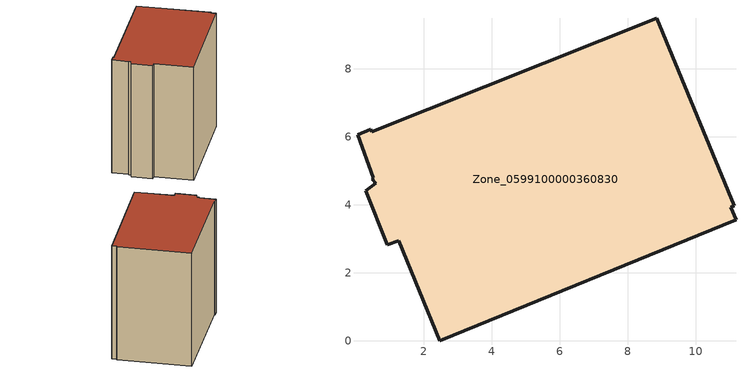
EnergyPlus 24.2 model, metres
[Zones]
Zone_0599100000360830
 floor ground (C_G): 8.85,9.49 11.12,3.97 11.03,3.93 11.18,3.57 2.48,0 1.26,2.95 0.94,2.83 0.3,4.41 0.59,4.63 0.49,4.75 0.52,4.8 0.06,6.06 0.45,6.22 0.48,6.15 z0
 wall outside (C_F): 0.06,6.06 0.52,4.8 0.49,4.75 0.59,4.63 0.3,4.41 0.94,2.83 1.26,2.95 2.48,0 11.18,3.57 11.03,3.93 11.12,3.97 8.85,9.49 0.48,6.15 0.45,6.22 0.06,6.06 z0:9.92
 roof outside (C_R): 0.3,4.41 0.94,2.83 1.26,2.95 2.48,0 11.18,3.57 11.03,3.93 11.12,3.97 8.85,9.49 0.48,6.15 0.45,6.22 0.06,6.06 0.52,4.8 0.49,4.75 0.59,4.63 z9.92
[BUILDING]
Pand.0599100000360830: North Axis=0; Terrain=City; Loads Convergence Tolerance Value=0.04; Temperature Convergence Tolerance Value=0.4; Solar Distribution=FullExterior; Maximum Number of Warmup Days=25; Minimum Number of Warmup Days=1
[Site:Location]
Rotterdam.The.Hague.AP_ZH_NLD Design_Conditions: Latitude=51.96; Longitude=4.45; Time Zone=1; Elevation=-4.5
[SITE:GROUNDTEMPERATURE:BUILDINGSURFACE]
18, 18, 18, 18, 18, 18, 18, 18, 18, 18, 18, 18
[MATERIAL] Thermal Absorptance=0.9; Solar Absorptance=0.7; Visible Absorptance=0.7
Name | Roughness | Thickness | Conductivity | Density | Specific Heat
G.TI.1992-2005 | MediumSmooth | 0.15 | 0.06 | 540 | 1210
F.TI.1992-2005 | Rough | 0.3 | 0.12 | 1920 | 840
R.TI.1992-2005 | MediumRough | 0.2 | 0.08 | 1500 | 1000
[CONSTRUCTION]
C_G: G.TI.1992-2005
C_F: F.TI.1992-2005
C_R: R.TI.1992-2005
[ZONE]
Zone_0599100000360830: Type=1; Multiplier=1; Ceiling Height=Autocalculate; Volume=Autocalculate; Floor Area=autocalculate; Part of Total Floor Area=Yes
[ZONEINFILTRATION:DESIGNFLOWRATE]
Infil_Zone_0599100000360830: Zone or ZoneList or Space or SpaceList=Zone_0599100000360830; Schedule=AlwaysOn; Design Flow Rate Calculation Method=Flow/Area; Flow Rate per Floor Area=0.0015; Constant Term Coefficient=1; Temperature Term Coefficient=0; Velocity Term Coefficient=0; Velocity Squared Term Coefficient=0
[HVACTEMPLATE:ZONE:IDEALLOADSAIRSYSTEM]
Zone_0599100000360830: Maximum Heating Supply Air Temperature=50; Minimum Cooling Supply Air Temperature=13; Maximum Heating Supply Air Humidity Ratio=0.0156; Minimum Cooling Supply Air Humidity Ratio=0.0077; Heating Limit=NoLimit; Cooling Limit=NoLimit; Dehumidification Control Type=ConstantSensibleHeatRatio; Cooling Sensible Heat Ratio=0.7; Dehumidification Setpoint=60; Humidification Control Type=None; Humidification Setpoint=30; Outdoor Air Method=None; Outdoor Air Flow Rate per Person=0.00944; Outdoor Air Flow Rate per Zone Floor Area=0; Outdoor Air Flow Rate per Zone=0; Demand Controlled Ventilation Type=None; Outdoor Air Economizer Type=NoEconomizer; Heat Recovery Type=None; Sensible Heat Recovery Effectiveness=0.7; Latent Heat Recovery Effectiveness=0.65
[ZONECONTROL:THERMOSTAT]
ThermostatControl_Zone_0599100000360830: Zone or ZoneList=Zone_0599100000360830; Control Type Schedule=DualSetpointControlType; Control 1=Thermostat_Zone_0599100000360830; Temperature Difference Between Cutout And Setpoint=0
[THERMOSTATSETPOINT:DUALSETPOINT]
Thermostat_Zone_0599100000360830: Heating Setpoint Temperature Schedule=HeatingSetpoint_Zone_0599100000360830; Cooling Setpoint Temperature Schedule=CoolingSetpoint_Zone_0599100000360830
[SCHEDULE:COMPACT]
HeatingSetpoint_Zone_0599100000360830: Through: 12/31, For: AllDays, Until: 24:00, 21
CoolingSetpoint_Zone_0599100000360830: Through: 12/31, For: AllDays, Until: 24:00, 24
DualSetpointControlType: Through: 12/31, For: AllDays, Until: 24:00, 4
AlwaysOn: Through: 12/31, For: AllDays, Until: 24:00, 1
